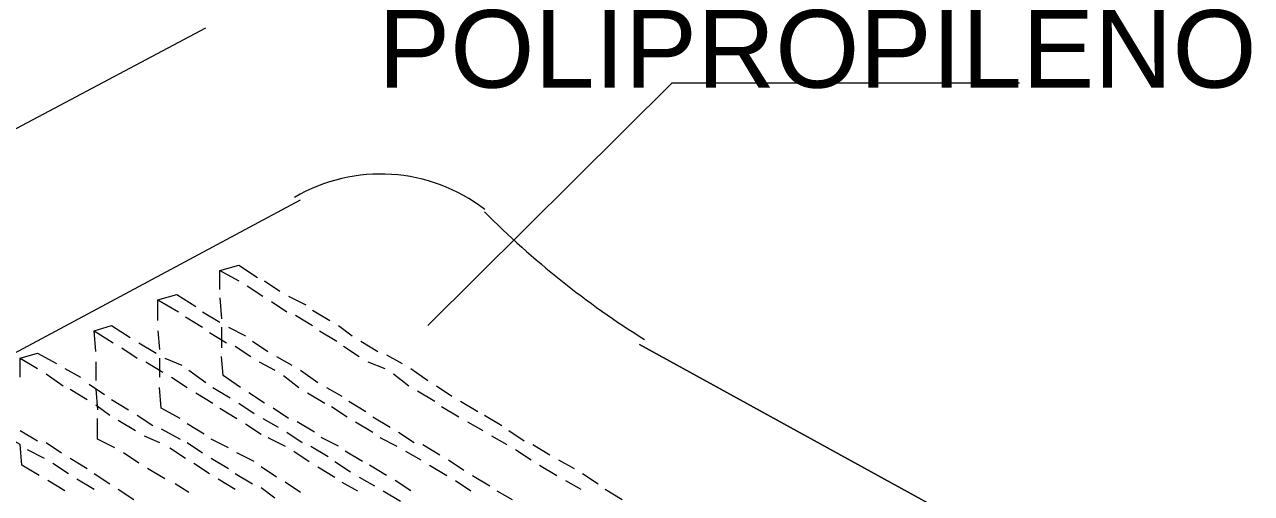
# Model space of a CAD drawing. Header units: inches. Extents: x 0.22 to 6.49, y 0.27 to 4.47.
# Drawn here: x 2.6911 to 3.1739, y 3.0967 to 3.281 of the extents above; entities that cross this region are included whole.
import ezdxf

# ---------------------------------------------------------------- set-up
doc = ezdxf.new("R2010")
doc.units = ezdxf.units.IN
doc.header["$MEASUREMENT"] = 0
for name, color, linetype in [('PDF_PDF10_PDF9_PDF3_PDF5_0', 7, 'Continuous'), ('PDF_PDF10_PDF9_PDF3_PDF5_COTAS-01', 7, 'Continuous'), ('PDF_Texto', 7, 'Continuous')]:
    doc.layers.add(name, color=color, linetype=linetype)
doc.styles.add('PDF Arial', font='arial.ttf')

msp = doc.modelspace()

# ---------------------------------------------------------------- linework, layer by layer
at = {"layer": 'PDF_PDF10_PDF9_PDF3_PDF5_0', "lineweight": 5}
for points in [[(2.4816, 3.13088), (2.76247, 3.27977)], [(2.53033, 3.06793), (2.7997, 3.21209)], [(2.93303, 3.15524), (3.15502, 3.03342), (2.93303, 3.15524)]]:
    msp.add_lwpolyline(points, dxfattribs=at)
at = {"layer": 'PDF_PDF10_PDF9_PDF3_PDF5_0', "lineweight": 13}
msp.add_lwpolyline([(2.84978, 3.16269), (2.94588, 3.25812), (3.0826, 3.25812)], dxfattribs=at)
at = {"layer": 'PDF_PDF10_PDF9_PDF3_PDF5_0', "lineweight": 5}
for centre, radius, start, end in [((2.83117, 3.1549), 0.06734, 52.4048, 120.2343), ((3.11948, 3.45336), 0.34888, 224.8295, 238.0848)]:
    msp.add_arc(centre, radius, start, end, dxfattribs=at)
at = {"layer": 'PDF_PDF10_PDF9_PDF3_PDF5_COTAS-01', "lineweight": 18}
for points in [[(2.76789, 3.1769), (2.76789, 3.18434), (2.77533, 3.18637), (2.78278, 3.18164)], [(2.76789, 3.18434), (2.77533, 3.18028)], [(2.77872, 3.17825), (2.78481, 3.17419)], [(2.78548, 3.18028), (2.79157, 3.17622)], [(2.74352, 3.16472), (2.74352, 3.17284), (2.75097, 3.17487), (2.75841, 3.17013)], [(2.74352, 3.17284), (2.75164, 3.1681)], [(2.76789, 3.17352), (2.76856, 3.16539)], [(2.78819, 3.17216), (2.79428, 3.1681)], [(2.79496, 3.17419), (2.80173, 3.17081)], [(2.76112, 3.1681), (2.76789, 3.16404)], [(2.80443, 3.16878), (2.8112, 3.16472)], [(2.71916, 3.15253), (2.71848, 3.16066), (2.72525, 3.16269), (2.73269, 3.15795)], [(2.75435, 3.16607), (2.76112, 3.16201)], [(2.79767, 3.16675), (2.80443, 3.16269)], [(2.81459, 3.16269), (2.82, 3.15863)], [(2.71848, 3.16066), (2.72592, 3.15592)], [(2.74352, 3.16066), (2.7442, 3.15321)], [(2.76383, 3.15998), (2.77059, 3.15592)], [(2.76856, 3.16201), (2.76856, 3.15389)], [(2.77127, 3.16201), (2.77804, 3.15863)], [(2.80714, 3.16066), (2.81391, 3.1566)], [(2.72931, 3.15389), (2.7354, 3.14983)], [(2.73608, 3.15592), (2.74284, 3.15186)], [(2.77398, 3.15456), (2.78007, 3.1505)], [(2.78075, 3.1566), (2.78684, 3.15253)], [(2.81662, 3.15456), (2.82271, 3.1505)], [(2.82338, 3.1566), (2.83015, 3.15253)], [(2.68938, 3.14238), (2.68938, 3.14983), (2.69615, 3.15186), (2.70359, 3.1478)], [(2.68938, 3.14983), (2.69615, 3.14577)], [(2.71916, 3.14847), (2.71916, 3.14103)], [(2.73878, 3.14847), (2.74555, 3.14441)], [(2.7442, 3.14983), (2.7442, 3.14238)], [(2.74623, 3.14983), (2.753, 3.14712)], [(2.77601, 3.13832), (2.76924, 3.14306), (2.76856, 3.1505)], [(2.78345, 3.14847), (2.78954, 3.14509)], [(2.79022, 3.1505), (2.79631, 3.14712)], [(2.82609, 3.14847), (2.83286, 3.14577)], [(2.83354, 3.15118), (2.83963, 3.1478)], [(2.69953, 3.14374), (2.7063, 3.139)], [(2.70697, 3.14577), (2.71307, 3.14238)], [(2.7557, 3.14509), (2.76247, 3.14035)], [(2.79293, 3.14306), (2.79902, 3.13832)], [(2.7997, 3.14509), (2.80646, 3.14035)], [(2.83624, 3.14374), (2.84233, 3.139)], [(2.84301, 3.14577), (2.84978, 3.14103)], [(2.71645, 3.13968), (2.72254, 3.13561)], [(2.75232, 3.12614), (2.74488, 3.1302), (2.7442, 3.13832)], [(2.74894, 3.14238), (2.75503, 3.13832)], [(2.76518, 3.13832), (2.77195, 3.13426)], [(2.80985, 3.13832), (2.81594, 3.13494)], [(2.85316, 3.139), (2.85925, 3.13494)], [(2.709, 3.13764), (2.71577, 3.13358)], [(2.71916, 3.13764), (2.71983, 3.12952)], [(2.72525, 3.13358), (2.73202, 3.12952)], [(2.75841, 3.13629), (2.76518, 3.13223)], [(2.78548, 3.13223), (2.77939, 3.13629)], [(2.8024, 3.13629), (2.80917, 3.13223)], [(2.84572, 3.13697), (2.85249, 3.13291)], [(2.71916, 3.13155), (2.72457, 3.12749)], [(2.76789, 3.1302), (2.77465, 3.12614)], [(2.77533, 3.13223), (2.78142, 3.12817)], [(2.79496, 3.12614), (2.78887, 3.1302)], [(2.81188, 3.13088), (2.81797, 3.12682)], [(2.81865, 3.13291), (2.82541, 3.12885)], [(2.85519, 3.13088), (2.86196, 3.12682)], [(2.86264, 3.13291), (2.86941, 3.12885)], [(2.7266, 3.11463), (2.71983, 3.11802), (2.71983, 3.12614)], [(2.72796, 3.12546), (2.73472, 3.1214)], [(2.7354, 3.12749), (2.74149, 3.12343)], [(2.7618, 3.12005), (2.75503, 3.12411)], [(2.77804, 3.12411), (2.78413, 3.12005)], [(2.78481, 3.12614), (2.7909, 3.12276)], [(2.80511, 3.12072), (2.79834, 3.12479)], [(2.82135, 3.12479), (2.82812, 3.12072)], [(2.82812, 3.12682), (2.83489, 3.12276)], [(2.86535, 3.12479), (2.87144, 3.1214)], [(2.87211, 3.12749), (2.87888, 3.12343)], [(2.69682, 3.1038), (2.69005, 3.10787), (2.68938, 3.11599), (2.68329, 3.11937)], [(2.68938, 3.1214), (2.69615, 3.11734)], [(2.73811, 3.11937), (2.7442, 3.11666)], [(2.74488, 3.12208), (2.75232, 3.11802)], [(2.79428, 3.12072), (2.80037, 3.11666)], [(2.83827, 3.12072), (2.84436, 3.11666)], [(2.87482, 3.11937), (2.88091, 3.11599)], [(2.88159, 3.1214), (2.88768, 3.11734)], [(2.69953, 3.11666), (2.70562, 3.1126)], [(2.74826, 3.11463), (2.75435, 3.11057)], [(2.75503, 3.11666), (2.76112, 3.1126)], [(2.77127, 3.11463), (2.7645, 3.11802)], [(2.78684, 3.11869), (2.7936, 3.11531)], [(2.80376, 3.11531), (2.81052, 3.11125)], [(2.81459, 3.11531), (2.80782, 3.11869)], [(2.83083, 3.11869), (2.8376, 3.11531)], [(2.84775, 3.11599), (2.85452, 3.11193)], [(2.89106, 3.11599), (2.89783, 3.11193)], [(2.69208, 3.11396), (2.69885, 3.11057)], [(2.709, 3.11057), (2.71577, 3.10651)], [(2.73608, 3.10854), (2.72999, 3.1126)], [(2.7645, 3.11057), (2.77127, 3.10651)], [(2.78142, 3.10922), (2.77465, 3.1126)], [(2.79699, 3.11328), (2.80308, 3.10922)], [(2.81323, 3.10922), (2.81932, 3.10516)], [(2.82406, 3.10922), (2.81729, 3.11328)], [(2.84098, 3.11328), (2.84707, 3.1099)], [(2.8579, 3.1099), (2.86399, 3.10584)], [(2.8843, 3.11396), (2.89039, 3.1099)], [(2.90122, 3.1099), (2.90731, 3.10651)], [(2.70224, 3.10854), (2.70833, 3.10448)], [(2.71848, 3.10448), (2.72457, 3.10042)], [(2.74623, 3.10245), (2.73946, 3.10651)], [(2.75773, 3.10854), (2.76383, 3.10448)], [(2.77398, 3.10448), (2.78075, 3.10042)], [(2.79022, 3.10313), (2.78413, 3.10719)], [(2.80646, 3.10719), (2.81323, 3.10313)], [(2.83354, 3.1038), (2.82677, 3.10787)], [(2.85046, 3.10787), (2.85722, 3.1038)], [(2.89377, 3.10787), (2.90054, 3.1038)], [(2.91069, 3.10448), (2.91678, 3.10042)], [(2.70697, 3.09771), (2.70021, 3.10177)], [(2.71171, 3.10245), (2.71848, 3.09839)], [(2.7557, 3.09704), (2.75029, 3.10042)], [(2.76721, 3.10245), (2.77398, 3.09839)], [(2.7997, 3.09704), (2.7936, 3.1011)], [(2.81594, 3.1011), (2.82203, 3.09771)], [(2.82271, 3.10313), (2.8288, 3.09974)], [(2.84301, 3.09771), (2.83692, 3.10177)], [(2.86061, 3.10177), (2.8667, 3.09771)], [(2.86738, 3.1038), (2.87414, 3.09974)], [(2.90392, 3.10177), (2.91001, 3.09839)], [(2.72796, 3.09839), (2.73405, 3.09433)], [(2.78413, 3.09907), (2.78954, 3.09501)], [(2.83218, 3.09771), (2.83895, 3.09365)], [(2.87685, 3.09771), (2.88294, 3.09433)], [(2.91949, 3.09839), (2.92626, 3.09433)]]:
    msp.add_lwpolyline(points, dxfattribs=at)

# ---------------------------------------------------------------- texts
at = {"layer": 'PDF_Texto', "insert": (2.83015, 3.25577), "char_height": 0.0305064, "attachment_point": 7, "style": 'PDF Arial'}
msp.add_mtext('POLIPROPILENO', dxfattribs=at)

doc.saveas('drawing.dxf')
